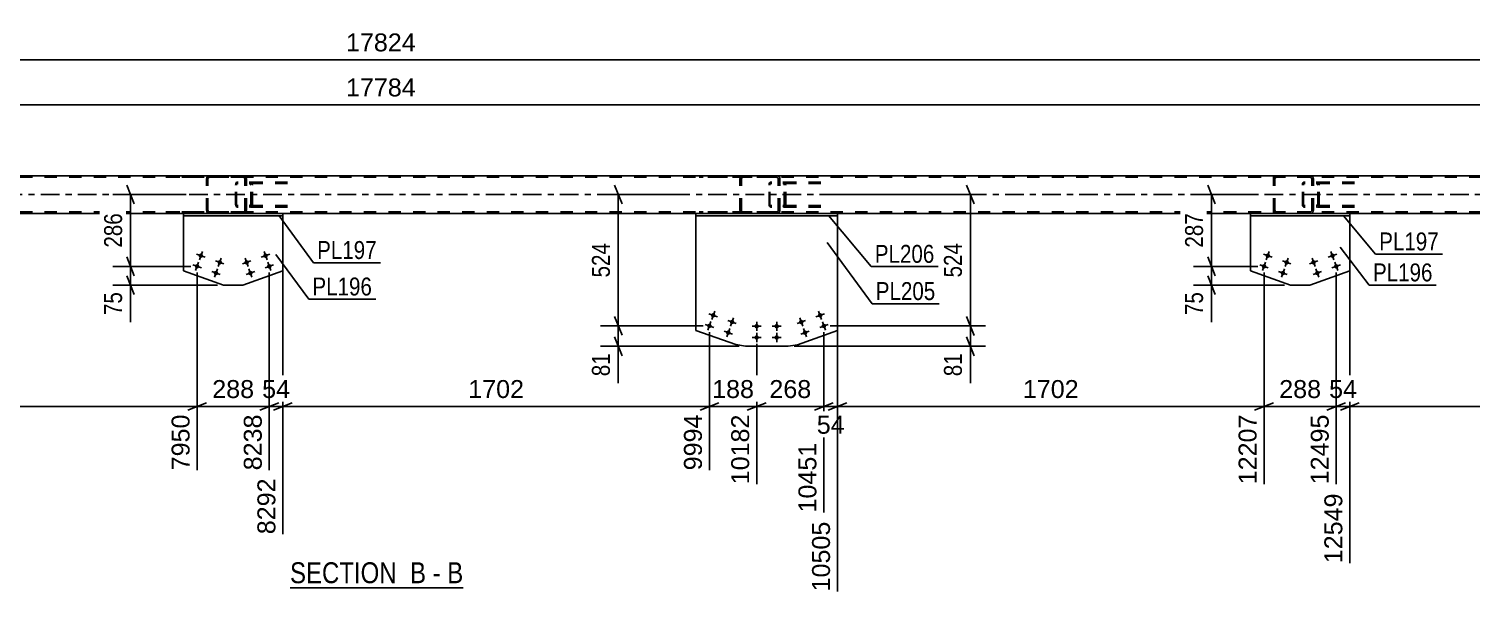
# Model space of a CAD drawing. Header units: millimetres. Extents: x -54 to 787, y -402 to 192.
# Drawn here: x 330.7 to 560.8, y -260.1 to -169.7 of the extents above; entities that cross this region are included whole.
import ezdxf

# ---------------------------------------------------------------- set-up
doc = ezdxf.new("R2010")
doc.units = ezdxf.units.MM
doc.linetypes.add('DXK_LINE_DOT2', pattern=[3.9198, 1.9599, -1.9599])
doc.linetypes.add('DXK_LINE_DOT3', pattern=[5.9187, 2.979, -0.9799, 0.9799, -0.9799])
doc.styles.add('Arial', font='ARIAL.TTF', dxfattribs={"height": 0.2})
doc.styles.add('Arial Narrow', font='ARIALN.TTF', dxfattribs={"height": 0.2})

# ---------------------------------------------------------------- blocks, each defined once
blk = doc.blocks.new('Unknown-122573057-17 - 5004')
at = {"color": 6, "linetype": 'Continuous'}
blk.add_line((372.33, -258.94), (399.97, -258.94), dxfattribs=at)
at = {"color": 0, "linetype": 'Continuous'}
blk.add_wipeout([(390.43, -258.19), (390.43, -254.69), (372.33, -254.69), (372.33, -258.19)], dxfattribs=at)
at = {"color": 7, "linetype": 'Continuous', "style": 'Arial Narrow'}
blk.add_text('SECTION ', height=3.34, dxfattribs=at).set_placement((372.33, -258.19))
at = {"color": 0, "linetype": 'Continuous'}
blk.add_wipeout([(394.04, -258.19), (394.04, -254.69), (391.48, -254.69), (391.48, -258.19)], dxfattribs=at)
at = {"color": 7, "linetype": 'Continuous', "style": 'Arial Narrow'}
blk.add_text('B', height=3.34, dxfattribs=at).set_placement((391.48, -258.19))
at = {"color": 0, "linetype": 'Continuous'}
blk.add_wipeout([(396.37, -258.19), (396.37, -254.69), (395.09, -254.69), (395.09, -258.19)], dxfattribs=at)
at = {"color": 7, "linetype": 'Continuous', "style": 'Arial Narrow'}
blk.add_text('-', height=3.34, dxfattribs=at).set_placement((395.09, -258.19))
at = {"color": 0, "linetype": 'Continuous'}
blk.add_wipeout([(399.97, -258.19), (399.97, -254.69), (397.42, -254.69), (397.42, -258.19)], dxfattribs=at)
at = {"color": 7, "linetype": 'Continuous', "style": 'Arial Narrow'}
blk.add_text('B', height=3.34, dxfattribs=at).set_placement((397.42, -258.19))
blk = doc.blocks.new('Part-122573057-5082 - 5004')
at = {"color": 7, "linetype": 'DXK_LINE_DOT2'}
for p, q in [((364.86, -193.15), (352.5, -193.15)), ((359.5, -193.15), (359.3, -193.18)), ((365.06, -193.18), (364.86, -193.15)), ((364.86, -193.39), (352.5, -193.39)), ((359.03, -193.44), (358.99, -193.63)), ((358.99, -198.67), (358.99, -193.63)), ((359.24, -193.63), (359.26, -193.54)), ((359.24, -198.67), (359.24, -193.63)), ((359.26, -193.54), (359.32, -193.46)), ((359.32, -193.46), (359.4, -193.41)), ((359.4, -193.41), (359.5, -193.39)), ((364.86, -193.39), (364.96, -193.41)), ((364.96, -193.41), (365.04, -193.46)), ((365.04, -193.46), (365.1, -193.54)), ((365.1, -193.54), (365.12, -193.63)), ((365.12, -198.67), (365.12, -193.63)), ((365.37, -193.63), (365.33, -193.44)), ((365.37, -198.67), (365.37, -193.63)), ((364.86, -198.91), (352.5, -198.91)), ((364.86, -199.15), (352.5, -199.15)), ((358.99, -198.67), (359.03, -198.85)), ((359.26, -198.76), (359.24, -198.67)), ((359.32, -198.84), (359.26, -198.76)), ((359.3, -199.11), (359.5, -199.15)), ((359.4, -198.89), (359.32, -198.84)), ((359.5, -198.91), (359.4, -198.89)), ((364.96, -198.89), (364.86, -198.91)), ((364.86, -199.15), (365.06, -199.11)), ((365.04, -198.84), (364.96, -198.89)), ((365.1, -198.76), (365.04, -198.84)), ((365.12, -198.67), (365.1, -198.76)), ((365.33, -198.85), (365.37, -198.67))]:
    blk.add_line(p, q, dxfattribs=at)
for centre, start, end in [((359.48, -193.65), 110.7583, 155.68), ((364.88, -193.65), 24.32, 69.2417), ((359.48, -198.65), 204.32, 249.2417), ((364.88, -198.65), 290.7583, 335.68)]:
    blk.add_arc(centre, 0.496, start, end, dxfattribs=at)
blk = doc.blocks.new('Part-122573057-5042 - 5004')
at = {"color": 2, "linetype": 'Continuous'}
for p, q in [((437.09, -199.15), (437.09, -199.55)), ((437.09, -199.15), (459.7, -199.15)), ((437.09, -199.55), (459.7, -199.55)), ((459.7, -199.15), (459.7, -199.55))]:
    blk.add_line(p, q, dxfattribs=at)
blk = doc.blocks.new('Part-122573057-5050 - 5004')
at = {"color": 7, "linetype": 'DXK_LINE_DOT2'}
for p, q in [((533.93, -194.44), (533.91, -194.63)), ((533.91, -197.67), (533.91, -194.63)), ((533.98, -194.29), (533.93, -194.44)), ((534.07, -194.18), (533.98, -194.29)), ((534.04, -194.63), (534.05, -194.54)), ((534.04, -197.67), (534.04, -194.63)), ((534.05, -194.54), (534.08, -194.46)), ((534.17, -194.15), (534.07, -194.18)), ((534.08, -194.46), (534.12, -194.41)), ((534.12, -194.41), (534.17, -194.39)), ((542.18, -194.15), (534.17, -194.15)), ((542.18, -194.39), (534.17, -194.39)), ((535.64, -194.39), (535.64, -194.15)), ((536.28, -194.18), (536.09, -194.15)), ((536.09, -194.39), (536.18, -194.41)), ((536.18, -194.41), (536.26, -194.46)), ((536.26, -194.46), (536.32, -194.54)), ((536.32, -194.54), (536.34, -194.63)), ((536.34, -197.67), (536.34, -194.63)), ((536.59, -194.63), (536.55, -194.44)), ((536.59, -197.67), (536.59, -194.63)), ((533.91, -197.67), (533.93, -197.85)), ((533.93, -197.85), (533.98, -198.01)), ((534.05, -197.76), (534.04, -197.67)), ((534.08, -197.84), (534.05, -197.76)), ((534.12, -197.89), (534.08, -197.84)), ((534.17, -197.91), (534.12, -197.89)), ((542.18, -197.91), (534.17, -197.91)), ((535.64, -198.15), (535.64, -197.91)), ((536.18, -197.89), (536.09, -197.91)), ((536.26, -197.84), (536.18, -197.89)), ((536.32, -197.76), (536.26, -197.84)), ((536.34, -197.67), (536.32, -197.76)), ((536.55, -197.85), (536.59, -197.67)), ((533.98, -198.01), (534.07, -198.11)), ((534.07, -198.11), (534.17, -198.15)), ((542.18, -198.15), (534.17, -198.15)), ((536.09, -198.15), (536.28, -198.11))]:
    blk.add_line(p, q, dxfattribs=at)
for centre, start, end in [((536.1, -194.64), 23.8951, 68.8487), ((536.1, -197.65), 291.1513, 336.1049)]:
    blk.add_arc(centre, 0.492, start, end, dxfattribs=at)
blk = doc.blocks.new('Part-122573057-5051 - 5004')
at = {"color": 7, "linetype": 'DXK_LINE_DOT2'}
for p, q in [((448.79, -194.44), (448.77, -194.63)), ((448.77, -197.67), (448.77, -194.63)), ((448.85, -194.29), (448.79, -194.44)), ((448.94, -194.18), (448.85, -194.29)), ((448.91, -194.63), (448.92, -194.54)), ((448.91, -197.67), (448.91, -194.63)), ((448.92, -194.54), (448.95, -194.46)), ((449.04, -194.15), (448.94, -194.18)), ((448.95, -194.46), (448.99, -194.41)), ((448.99, -194.41), (449.04, -194.39)), ((457.05, -194.15), (449.04, -194.15)), ((457.05, -194.39), (449.04, -194.39)), ((450.51, -194.39), (450.51, -194.15)), ((451.15, -194.18), (450.95, -194.15)), ((450.95, -194.39), (451.05, -194.41)), ((451.05, -194.41), (451.13, -194.46)), ((451.13, -194.46), (451.19, -194.54)), ((451.19, -194.54), (451.2, -194.63)), ((451.2, -197.67), (451.2, -194.63)), ((451.46, -194.63), (451.42, -194.44)), ((451.46, -197.67), (451.46, -194.63)), ((448.77, -197.67), (448.79, -197.85)), ((448.79, -197.85), (448.85, -198.01)), ((448.92, -197.76), (448.91, -197.67)), ((448.95, -197.84), (448.92, -197.76)), ((448.99, -197.89), (448.95, -197.84)), ((449.04, -197.91), (448.99, -197.89)), ((457.05, -197.91), (449.04, -197.91)), ((450.51, -198.15), (450.51, -197.91)), ((451.05, -197.89), (450.95, -197.91)), ((451.13, -197.84), (451.05, -197.89)), ((451.19, -197.76), (451.13, -197.84)), ((451.2, -197.67), (451.19, -197.76)), ((451.42, -197.85), (451.46, -197.67)), ((448.85, -198.01), (448.94, -198.11)), ((448.94, -198.11), (449.04, -198.15)), ((457.05, -198.15), (449.04, -198.15)), ((450.95, -198.15), (451.15, -198.11))]:
    blk.add_line(p, q, dxfattribs=at)
for centre, start, end in [((450.97, -194.64), 23.8951, 68.8487), ((450.97, -197.65), 291.1513, 336.1049)]:
    blk.add_arc(centre, 0.492, start, end, dxfattribs=at)
blk = doc.blocks.new('Part-122573057-5052 - 5004')
at = {"color": 7, "linetype": 'DXK_LINE_DOT2'}
for p, q in [((363.66, -194.44), (363.64, -194.63)), ((363.64, -197.67), (363.64, -194.63)), ((363.72, -194.29), (363.66, -194.44)), ((363.8, -194.18), (363.72, -194.29)), ((363.77, -194.63), (363.78, -194.54)), ((363.77, -197.67), (363.77, -194.63)), ((363.78, -194.54), (363.81, -194.46)), ((363.91, -194.15), (363.8, -194.18)), ((363.81, -194.46), (363.86, -194.41)), ((363.86, -194.41), (363.91, -194.39)), ((371.91, -194.15), (363.91, -194.15)), ((371.91, -194.39), (363.91, -194.39)), ((365.37, -194.39), (365.37, -194.15)), ((366.01, -194.18), (365.82, -194.15)), ((365.82, -194.39), (365.91, -194.41)), ((365.91, -194.41), (366, -194.46)), ((366, -194.46), (366.05, -194.54)), ((366.05, -194.54), (366.07, -194.63)), ((366.07, -197.67), (366.07, -194.63)), ((366.32, -194.63), (366.28, -194.44)), ((366.32, -197.67), (366.32, -194.63)), ((363.64, -197.67), (363.66, -197.85)), ((363.66, -197.85), (363.72, -198.01)), ((363.78, -197.76), (363.77, -197.67)), ((363.81, -197.84), (363.78, -197.76)), ((363.86, -197.89), (363.81, -197.84)), ((363.91, -197.91), (363.86, -197.89)), ((371.91, -197.91), (363.91, -197.91)), ((365.37, -198.15), (365.37, -197.91)), ((365.91, -197.89), (365.82, -197.91)), ((366, -197.84), (365.91, -197.89)), ((366.05, -197.76), (366, -197.84)), ((366.07, -197.67), (366.05, -197.76)), ((366.28, -197.85), (366.32, -197.67)), ((363.72, -198.01), (363.8, -198.11)), ((363.8, -198.11), (363.91, -198.15)), ((371.91, -198.15), (363.91, -198.15)), ((365.82, -198.15), (366.01, -198.11))]:
    blk.add_line(p, q, dxfattribs=at)
for centre, start, end in [((365.83, -194.64), 23.8951, 68.8487), ((365.83, -197.65), 291.1513, 336.1049)]:
    blk.add_arc(centre, 0.492, start, end, dxfattribs=at)
blk = doc.blocks.new('Bolt-122573057-5085 - 5004')
at = {"linetype": 'Continuous'}
for points in [[(365.07, -207.1, -1), (365.74, -206.86, -1)], [(368.08, -206.03, -1), (368.76, -205.79, -1)], [(365.67, -208.8, -1), (366.35, -208.56, -1)], [(368.68, -207.73, -1), (369.36, -207.49, -1)]]:
    blk.add_hatch(color=1, dxfattribs=at).paths.add_polyline_path(points)
at = {"color": 1, "linetype": 'Continuous'}
for p, q in [((364.73, -207.22), (366.08, -206.74)), ((365.65, -207.66), (365.16, -206.3)), ((367.74, -206.15), (369.1, -205.67)), ((368.66, -206.59), (368.18, -205.23)), ((369.26, -208.29), (368.78, -206.93)), ((365.33, -208.92), (366.69, -208.44)), ((366.25, -209.36), (365.77, -208)), ((368.34, -207.85), (369.7, -207.37))]:
    blk.add_line(p, q, dxfattribs=at)
blk = doc.blocks.new('Bolt-122573057-5086 - 5004')
at = {"linetype": 'Continuous'}
for points in [[(357.76, -205.79, -1), (358.44, -206.03, -1)], [(360.78, -206.86, -1), (361.45, -207.1, -1)], [(357.16, -207.49, -1), (357.84, -207.73, -1)], [(360.17, -208.56, -1), (360.85, -208.8, -1)]]:
    blk.add_hatch(color=1, dxfattribs=at).paths.add_polyline_path(points)
at = {"color": 1, "linetype": 'Continuous'}
for p, q in [((357.26, -208.29), (357.74, -206.93)), ((357.42, -205.67), (358.78, -206.15)), ((357.86, -206.59), (358.34, -205.23)), ((360.44, -206.74), (361.79, -207.22)), ((360.87, -207.66), (361.36, -206.3)), ((356.82, -207.37), (358.18, -207.85)), ((359.83, -208.44), (361.19, -208.92)), ((360.27, -209.36), (360.75, -208))]:
    blk.add_line(p, q, dxfattribs=at)
blk = doc.blocks.new('Part-122573057-5197 - 5004')
at = {"color": 7, "linetype": 'DXK_LINE_DOT2'}
for p, q in [((450, -193.15), (437.63, -193.15)), ((444.63, -193.15), (444.44, -193.18)), ((450.19, -193.18), (450, -193.15)), ((450, -193.39), (437.63, -193.39)), ((444.16, -193.44), (444.12, -193.63)), ((444.12, -198.67), (444.12, -193.63)), ((444.38, -193.63), (444.4, -193.54)), ((444.38, -198.67), (444.38, -193.63)), ((444.4, -193.54), (444.45, -193.46)), ((444.45, -193.46), (444.53, -193.41)), ((444.53, -193.41), (444.63, -193.39)), ((450, -193.39), (450.09, -193.41)), ((450.09, -193.41), (450.18, -193.46)), ((450.18, -193.46), (450.23, -193.54)), ((450.23, -193.54), (450.25, -193.63)), ((450.25, -198.67), (450.25, -193.63)), ((450.51, -193.63), (450.47, -193.44)), ((450.51, -198.67), (450.51, -193.63)), ((450, -198.91), (437.63, -198.91)), ((450, -199.15), (437.63, -199.15)), ((444.12, -198.67), (444.16, -198.85)), ((444.4, -198.76), (444.38, -198.67)), ((444.45, -198.84), (444.4, -198.76)), ((444.44, -199.11), (444.63, -199.15)), ((444.53, -198.89), (444.45, -198.84)), ((444.63, -198.91), (444.53, -198.89)), ((450.09, -198.89), (450, -198.91)), ((450, -199.15), (450.19, -199.11)), ((450.18, -198.84), (450.09, -198.89)), ((450.23, -198.76), (450.18, -198.84)), ((450.25, -198.67), (450.23, -198.76)), ((450.47, -198.85), (450.51, -198.67))]:
    blk.add_line(p, q, dxfattribs=at)
for centre, start, end in [((444.61, -193.65), 110.7564, 155.678), ((450.02, -193.65), 24.322, 69.2436), ((444.61, -198.65), 204.322, 249.2436), ((450.02, -198.65), 290.7564, 335.678)]:
    blk.add_arc(centre, 0.496, start, end, dxfattribs=at)
blk = doc.blocks.new('Part-122573057-5243 - 5004')
at = {"color": 2, "linetype": 'Continuous'}
for p, q in [((525.6, -208.33), (525.6, -199.55)), ((541.46, -199.55), (541.46, -208.33)), ((532.01, -210.6), (525.6, -208.33)), ((541.46, -208.33), (535.05, -210.6)), ((535.05, -210.6), (532.01, -210.6))]:
    blk.add_line(p, q, dxfattribs=at)
at = {"color": 7, "linetype": 'DXK_LINE_DOT2'}
blk.add_line((525.6, -199.55), (541.46, -199.55), dxfattribs=at)
blk = doc.blocks.new('Part-122573057-5098 - 5004')
at = {"color": 2, "linetype": 'Continuous'}
for p, q in [((525.6, -199.15), (525.6, -199.55)), ((525.6, -199.15), (541.46, -199.15)), ((525.6, -199.55), (541.46, -199.55)), ((541.46, -199.15), (541.46, -199.55))]:
    blk.add_line(p, q, dxfattribs=at)
blk = doc.blocks.new('Part-122573057-5103 - 5004')
at = {"color": 2, "linetype": 'Continuous'}
for p, q in [((355.33, -199.15), (355.33, -199.55)), ((355.33, -199.15), (371.19, -199.15)), ((355.33, -199.55), (371.19, -199.55)), ((371.19, -199.15), (371.19, -199.55))]:
    blk.add_line(p, q, dxfattribs=at)
blk = doc.blocks.new('Part-122573057-5198 - 5004')
at = {"color": 7, "linetype": 'DXK_LINE_DOT2'}
for p, q in [((535.13, -193.15), (522.77, -193.15)), ((529.77, -193.15), (529.57, -193.18)), ((535.33, -193.18), (535.13, -193.15)), ((535.13, -193.39), (522.77, -193.39)), ((529.3, -193.44), (529.26, -193.63)), ((529.26, -198.67), (529.26, -193.63)), ((529.51, -193.63), (529.53, -193.54)), ((529.51, -198.67), (529.51, -193.63)), ((529.53, -193.54), (529.59, -193.46)), ((529.59, -193.46), (529.67, -193.41)), ((529.67, -193.41), (529.77, -193.39)), ((535.13, -193.39), (535.23, -193.41)), ((535.23, -193.41), (535.31, -193.46)), ((535.31, -193.46), (535.37, -193.54)), ((535.37, -193.54), (535.39, -193.63)), ((535.39, -198.67), (535.39, -193.63)), ((535.64, -193.63), (535.6, -193.44)), ((535.64, -198.67), (535.64, -193.63)), ((535.13, -198.91), (522.77, -198.91)), ((535.13, -199.15), (522.77, -199.15)), ((529.26, -198.67), (529.3, -198.85)), ((529.53, -198.76), (529.51, -198.67)), ((529.59, -198.84), (529.53, -198.76)), ((529.57, -199.11), (529.77, -199.15)), ((529.67, -198.89), (529.59, -198.84)), ((529.77, -198.91), (529.67, -198.89)), ((535.23, -198.89), (535.13, -198.91)), ((535.13, -199.15), (535.33, -199.11)), ((535.31, -198.84), (535.23, -198.89)), ((535.37, -198.76), (535.31, -198.84)), ((535.39, -198.67), (535.37, -198.76)), ((535.6, -198.85), (535.64, -198.67))]:
    blk.add_line(p, q, dxfattribs=at)
for centre, start, end in [((529.75, -193.65), 110.7583, 155.68), ((535.15, -193.65), 24.32, 69.2417), ((529.75, -198.65), 204.32, 249.2417), ((535.15, -198.65), 290.7583, 335.68)]:
    blk.add_arc(centre, 0.496, start, end, dxfattribs=at)
blk = doc.blocks.new('Part-122573057-5193 - 5004')
at = {"color": 2, "linetype": 'Continuous'}
for p, q in [((719.27, -193.15), (54.37, -193.15)), ((355.33, -199.15), (286.05, -199.15)), ((437.09, -199.15), (371.19, -199.15)), ((525.6, -199.15), (459.7, -199.15)), ((607.36, -199.15), (541.46, -199.15))]:
    blk.add_line(p, q, dxfattribs=at)
at = {"color": 7, "linetype": 'DXK_LINE_DOT2'}
for p, q in [((719.27, -193.39), (54.37, -193.39)), ((719.27, -198.91), (54.37, -198.91)), ((371.19, -199.15), (355.33, -199.15)), ((459.7, -199.15), (437.09, -199.15)), ((541.46, -199.15), (525.6, -199.15))]:
    blk.add_line(p, q, dxfattribs=at)
at = {"color": 7, "linetype": 'DXK_LINE_DOT3'}
blk.add_line((54.37, -196.15), (719.27, -196.15), dxfattribs=at)
blk = doc.blocks.new('Bolt-122573057-5237 - 5004')
at = {"linetype": 'Continuous'}
for points in [[(528.03, -205.79, -1), (528.71, -206.03, -1)], [(531.04, -206.86, -1), (531.72, -207.1, -1)], [(527.43, -207.49, -1), (528.11, -207.73, -1)], [(530.44, -208.56, -1), (531.12, -208.8, -1)]]:
    blk.add_hatch(color=1, dxfattribs=at).paths.add_polyline_path(points)
at = {"color": 1, "linetype": 'Continuous'}
for p, q in [((527.53, -208.29), (528.01, -206.93)), ((527.69, -205.67), (529.05, -206.15)), ((528.13, -206.59), (528.61, -205.23)), ((530.71, -206.74), (532.06, -207.22)), ((531.14, -207.66), (531.62, -206.3)), ((527.09, -207.37), (528.44, -207.85)), ((530.1, -208.44), (531.46, -208.92)), ((530.54, -209.36), (531.02, -208))]:
    blk.add_line(p, q, dxfattribs=at)
blk = doc.blocks.new('Bolt-122573057-5238 - 5004')
at = {"linetype": 'Continuous'}
for points in [[(535.33, -207.1, -1), (536.01, -206.86, -1)], [(538.35, -206.03, -1), (539.03, -205.79, -1)], [(535.94, -208.8, -1), (536.61, -208.56, -1)], [(538.95, -207.73, -1), (539.63, -207.49, -1)]]:
    blk.add_hatch(color=1, dxfattribs=at).paths.add_polyline_path(points)
at = {"color": 1, "linetype": 'Continuous'}
for p, q in [((535, -207.22), (536.35, -206.74)), ((535.91, -207.66), (535.43, -206.3)), ((538.01, -206.15), (539.37, -205.67)), ((538.93, -206.59), (538.45, -205.23)), ((539.53, -208.29), (539.05, -206.93)), ((535.6, -208.92), (536.95, -208.44)), ((536.52, -209.36), (536.03, -208)), ((538.61, -207.85), (539.97, -207.37))]:
    blk.add_line(p, q, dxfattribs=at)
blk = doc.blocks.new('Bolt-122573057-5244 - 5004')
at = {"linetype": 'Continuous'}
for points in [[(439.52, -215.31, -1), (440.2, -215.55, -1)], [(442.54, -216.37, -1), (443.21, -216.62, -1)], [(438.92, -217, -1), (439.6, -217.24, -1)], [(441.93, -218.07, -1), (442.61, -218.31, -1)]]:
    blk.add_hatch(color=1, dxfattribs=at).paths.add_polyline_path(points)
at = {"color": 1, "linetype": 'Continuous'}
for p, q in [((439.18, -215.18), (440.54, -215.67)), ((439.62, -216.1), (440.1, -214.75)), ((442.2, -216.25), (443.55, -216.74)), ((442.63, -217.17), (443.12, -215.82)), ((438.58, -216.88), (439.94, -217.36)), ((439.02, -217.8), (439.5, -216.44)), ((441.59, -217.95), (442.95, -218.43)), ((442.03, -218.87), (442.51, -217.51))]:
    blk.add_line(p, q, dxfattribs=at)
blk = doc.blocks.new('Bolt-122573057-5245 - 5004')
at = {"linetype": 'Continuous'}
for points in [[(446.44, -217.17, -1), (447.16, -217.17, -1)], [(446.44, -218.97, -1), (447.16, -218.97, -1)], [(449.64, -217.17, -1), (450.36, -217.17, -1)], [(449.64, -218.97, -1), (450.36, -218.97, -1)]]:
    blk.add_hatch(color=1, dxfattribs=at).paths.add_polyline_path(points)
at = {"color": 1, "linetype": 'Continuous'}
for p, q in [((446.08, -217.17), (447.52, -217.17)), ((446.8, -217.89), (446.8, -216.45)), ((446.8, -219.69), (446.8, -218.25)), ((449.28, -217.17), (450.72, -217.17)), ((450, -217.89), (450, -216.45)), ((450, -219.69), (450, -218.25)), ((446.08, -218.97), (447.52, -218.97)), ((449.28, -218.97), (450.72, -218.97))]:
    blk.add_line(p, q, dxfattribs=at)
blk = doc.blocks.new('Part-122573057-5256 - 5004')
at = {"color": 2, "linetype": 'Continuous'}
for p, q in [((355.33, -208.32), (355.33, -199.55)), ((371.19, -199.55), (371.19, -208.32)), ((361.74, -210.6), (355.33, -208.32)), ((371.19, -208.32), (364.78, -210.6)), ((364.78, -210.6), (361.74, -210.6))]:
    blk.add_line(p, q, dxfattribs=at)
at = {"color": 7, "linetype": 'DXK_LINE_DOT2'}
blk.add_line((355.33, -199.55), (371.19, -199.55), dxfattribs=at)
blk = doc.blocks.new('Bolt-122573057-5257 - 5004')
at = {"linetype": 'Continuous'}
for points in [[(453.58, -216.62, -1), (454.26, -216.38, -1)], [(456.59, -215.55, -1), (457.27, -215.31, -1)], [(454.18, -218.32, -1), (454.86, -218.07, -1)], [(457.19, -217.25, -1), (457.87, -217.01, -1)]]:
    blk.add_hatch(color=1, dxfattribs=at).paths.add_polyline_path(points)
at = {"color": 1, "linetype": 'Continuous'}
for p, q in [((453.24, -216.74), (454.59, -216.26)), ((454.16, -217.18), (453.68, -215.82)), ((456.25, -215.67), (457.61, -215.19)), ((457.17, -216.11), (456.69, -214.75)), ((453.84, -218.44), (455.2, -217.95)), ((454.76, -218.87), (454.28, -217.52)), ((456.86, -217.37), (458.21, -216.88)), ((457.77, -217.8), (457.29, -216.45))]:
    blk.add_line(p, q, dxfattribs=at)
blk = doc.blocks.new('Part-122573057-5262 - 5004')
at = {"color": 2, "linetype": 'Continuous'}
for p, q in [((437.09, -217.84), (437.09, -199.55)), ((459.7, -199.55), (459.7, -217.84)), ((443.5, -220.11), (437.09, -217.84)), ((459.7, -217.84), (453.29, -220.12)), ((445, -220.37), (443.5, -220.11)), ((451.8, -220.37), (445, -220.37)), ((453.29, -220.12), (451.8, -220.37))]:
    blk.add_line(p, q, dxfattribs=at)
at = {"color": 7, "linetype": 'DXK_LINE_DOT2'}
blk.add_line((437.09, -199.55), (459.7, -199.55), dxfattribs=at)
blk = doc.blocks.new('StraightDimension-122573057-5632 - 5004')
at = {"color": 7, "linetype": 'Continuous'}
for p, q in [((457.53, -218.13), (457.53, -246.9)), ((446.8, -219.97), (446.8, -242.4)), ((445.3, -230.58), (448.3, -229.38)), ((446.8, -229.98), (457.53, -229.98)), ((459.03, -229.38), (456.03, -230.58))]:
    blk.add_line(p, q, dxfattribs=at)
at = {"color": 0}
blk.add_wipeout([(456.1, -229.23), (456.1, -225.03), (448.23, -225.03), (448.23, -229.23)], dxfattribs=at)
at = {"color": 0, "linetype": 'Continuous'}
blk.add_wipeout([(456.93, -235.18), (452.73, -235.18), (452.73, -247.5), (456.93, -247.5)], dxfattribs=at)
at = {"color": 3, "style": 'Arial'}
blk.add_text('268', height=2.865, dxfattribs=at).set_placement((448.83, -228.63))
at = {"color": 3, "linetype": 'Continuous', "style": 'Arial'}
blk.add_text('10451', height=2.865, rotation=90.0002, dxfattribs=at).set_placement((456.33, -246.9))
blk = doc.blocks.new('StraightDimension-122573057-5738 - 5004')
at = {"color": 7, "linetype": 'Continuous'}
for p, q in [((480.3, -215.63), (481.5, -218.63)), ((458.53, -217.13), (483.3, -217.13)), ((480.9, -220.37), (480.9, -217.13)), ((452.8, -220.37), (483.3, -220.37)), ((481.5, -221.87), (480.3, -218.87))]:
    blk.add_line(p, q, dxfattribs=at)
at = {"color": 0}
blk.add_wipeout([(480.15, -220.9), (475.95, -220.9), (475.95, -225.75), (480.15, -225.75)], dxfattribs=at)
at = {"color": 7, "linetype": 'Continuous'}
blk.add_line((480.9, -220.37), (480.9, -226.28), dxfattribs=at)
blk.add_line((480.9, -220.37), (480.9, -226.28), dxfattribs=at)
at = {"color": 3, "style": 'Arial Narrow'}
blk.add_text('81', height=2.863, rotation=90.0002, dxfattribs=at).set_placement((479.55, -225.15))
blk = doc.blocks.new('StraightDimension-122573057-5595 - 5004')
at = {"color": 7, "linetype": 'Continuous'}
for p, q in [((541.46, -200.55), (541.46, -255)), ((609.53, -218.12), (609.53, -242.4)), ((542.96, -229.38), (539.96, -230.58)), ((541.46, -229.98), (609.53, -229.98)), ((608.03, -230.58), (611.03, -229.38))]:
    blk.add_line(p, q, dxfattribs=at)
at = {"color": 0}
blk.add_wipeout([(580.54, -229.23), (580.54, -225.03), (570.44, -225.03), (570.44, -229.23)], dxfattribs=at)
at = {"color": 0, "linetype": 'Continuous'}
blk.add_wipeout([(608.93, -230.68), (604.73, -230.68), (604.73, -243), (608.93, -243)], dxfattribs=at)
at = {"color": 3, "style": 'Arial'}
blk.add_text('1702', height=2.865, dxfattribs=at).set_placement((571.04, -228.63))
at = {"color": 3, "linetype": 'Continuous', "style": 'Arial'}
blk.add_text('14251', height=2.865, rotation=90.0002, dxfattribs=at).set_placement((608.33, -242.4))
blk = doc.blocks.new('StraightDimension-122573057-5625 - 5004')
at = {"color": 7, "linetype": 'Continuous'}
for p, q in [((459.7, -200.35), (459.7, -259.5)), ((457.53, -218.13), (457.53, -246.9)), ((456.03, -230.58), (459.03, -229.38)), ((457.53, -229.98), (459.7, -229.98)), ((461.2, -229.38), (458.2, -230.58))]:
    blk.add_line(p, q, dxfattribs=at)
at = {"color": 0}
blk.add_wipeout([(461.44, -234.93), (461.44, -230.73), (455.79, -230.73), (455.79, -234.93)], dxfattribs=at)
at = {"color": 0, "linetype": 'Continuous'}
blk.add_wipeout([(459.1, -247.78), (454.9, -247.78), (454.9, -260.1), (459.1, -260.1)], dxfattribs=at)
at = {"color": 3, "style": 'Arial'}
blk.add_text('54', height=2.865, dxfattribs=at).set_placement((456.39, -234.33))
at = {"color": 3, "linetype": 'Continuous', "style": 'Arial'}
blk.add_text('10505', height=2.865, rotation=90.0002, dxfattribs=at).set_placement((458.5, -259.5))
blk = doc.blocks.new('StraightDimension-122573057-5602 - 5004')
at = {"color": 7, "linetype": 'Continuous'}
for p, q in [((541.46, -200.55), (541.46, -255)), ((539.29, -208.61), (539.29, -242.4)), ((537.79, -230.58), (540.79, -229.38)), ((539.29, -229.98), (541.46, -229.98)), ((542.96, -229.38), (539.96, -230.58))]:
    blk.add_line(p, q, dxfattribs=at)
at = {"color": 0}
blk.add_wipeout([(543.2, -229.23), (543.2, -225.03), (537.55, -225.03), (537.55, -229.23)], dxfattribs=at)
at = {"color": 0, "linetype": 'Continuous'}
blk.add_wipeout([(540.86, -243.28), (536.66, -243.28), (536.66, -255.6), (540.86, -255.6)], dxfattribs=at)
at = {"color": 3, "style": 'Arial'}
blk.add_text('54', height=2.865, dxfattribs=at).set_placement((538.15, -228.63))
at = {"color": 3, "linetype": 'Continuous', "style": 'Arial'}
blk.add_text('12549', height=2.865, rotation=90.0002, dxfattribs=at).set_placement((540.26, -255))
blk = doc.blocks.new('StraightDimension-122573057-5609 - 5004')
at = {"color": 7, "linetype": 'Continuous'}
for p, q in [((527.77, -208.61), (527.77, -242.4)), ((539.29, -208.61), (539.29, -242.4)), ((526.27, -230.58), (529.27, -229.38)), ((527.77, -229.98), (539.29, -229.98)), ((540.79, -229.38), (537.79, -230.58))]:
    blk.add_line(p, q, dxfattribs=at)
at = {"color": 0}
blk.add_wipeout([(537.46, -229.23), (537.46, -225.03), (529.59, -225.03), (529.59, -229.23)], dxfattribs=at)
at = {"color": 0, "linetype": 'Continuous'}
blk.add_wipeout([(538.69, -230.68), (534.49, -230.68), (534.49, -243), (538.69, -243)], dxfattribs=at)
at = {"color": 3, "style": 'Arial'}
blk.add_text('288', height=2.865, dxfattribs=at).set_placement((530.19, -228.63))
at = {"color": 3, "linetype": 'Continuous', "style": 'Arial'}
blk.add_text('12495', height=2.865, rotation=90.0002, dxfattribs=at).set_placement((538.09, -242.4))
blk = doc.blocks.new('StraightDimension-122573057-5618 - 5004')
at = {"color": 7, "linetype": 'Continuous'}
for p, q in [((459.7, -200.35), (459.7, -259.5)), ((527.77, -208.61), (527.77, -242.4)), ((461.2, -229.38), (458.2, -230.58)), ((459.7, -229.98), (527.77, -229.98)), ((526.27, -230.58), (529.27, -229.38))]:
    blk.add_line(p, q, dxfattribs=at)
at = {"color": 0}
blk.add_wipeout([(498.78, -229.23), (498.78, -225.03), (488.68, -225.03), (488.68, -229.23)], dxfattribs=at)
at = {"color": 0, "linetype": 'Continuous'}
blk.add_wipeout([(527.17, -230.68), (522.97, -230.68), (522.97, -243), (527.17, -243)], dxfattribs=at)
at = {"color": 3, "style": 'Arial'}
blk.add_text('1702', height=2.865, dxfattribs=at).set_placement((489.28, -228.63))
at = {"color": 3, "linetype": 'Continuous', "style": 'Arial'}
blk.add_text('12207', height=2.865, rotation=90.0002, dxfattribs=at).set_placement((526.57, -242.4))
blk = doc.blocks.new('StraightDimension-122573057-5641 - 5004')
at = {"color": 7, "linetype": 'Continuous'}
for p, q in [((439.26, -218.12), (439.26, -240.17)), ((446.8, -219.97), (446.8, -242.4)), ((437.76, -230.58), (440.76, -229.38)), ((439.26, -229.98), (446.8, -229.98)), ((448.3, -229.38), (445.3, -230.58))]:
    blk.add_line(p, q, dxfattribs=at)
at = {"color": 0}
blk.add_wipeout([(446.96, -229.23), (446.96, -225.03), (439.09, -225.03), (439.09, -229.23)], dxfattribs=at)
at = {"color": 0, "linetype": 'Continuous'}
blk.add_wipeout([(446.2, -230.68), (442, -230.68), (442, -243), (446.2, -243)], dxfattribs=at)
at = {"color": 3, "style": 'Arial'}
blk.add_text('188', height=2.865, dxfattribs=at).set_placement((439.69, -228.63))
at = {"color": 3, "linetype": 'Continuous', "style": 'Arial'}
blk.add_text('10182', height=2.865, rotation=90.0002, dxfattribs=at).set_placement((445.6, -242.4))
blk = doc.blocks.new('StraightDimension-122573057-5650 - 5004')
at = {"color": 7, "linetype": 'Continuous'}
for p, q in [((371.19, -200.55), (371.19, -250.37)), ((439.26, -218.12), (439.26, -240.17)), ((372.69, -229.38), (369.69, -230.58)), ((371.19, -229.98), (439.26, -229.98)), ((437.76, -230.58), (440.76, -229.38))]:
    blk.add_line(p, q, dxfattribs=at)
at = {"color": 0}
blk.add_wipeout([(410.27, -229.23), (410.27, -225.03), (400.17, -225.03), (400.17, -229.23)], dxfattribs=at)
at = {"color": 0, "linetype": 'Continuous'}
blk.add_wipeout([(438.66, -230.68), (434.46, -230.68), (434.46, -240.77), (438.66, -240.77)], dxfattribs=at)
at = {"color": 3, "style": 'Arial'}
blk.add_text('1702', height=2.865, dxfattribs=at).set_placement((400.77, -228.63))
at = {"color": 3, "linetype": 'Continuous', "style": 'Arial'}
blk.add_text('9994', height=2.865, rotation=90.0002, dxfattribs=at).set_placement((438.06, -240.17))
blk = doc.blocks.new('StraightDimension-122573057-5657 - 5004')
at = {"color": 7, "linetype": 'Continuous'}
for p, q in [((371.19, -200.55), (371.19, -250.37)), ((369.02, -208.61), (369.02, -240.17)), ((367.52, -230.58), (370.52, -229.38)), ((369.02, -229.98), (371.19, -229.98)), ((372.69, -229.38), (369.69, -230.58))]:
    blk.add_line(p, q, dxfattribs=at)
at = {"color": 0}
blk.add_wipeout([(372.93, -229.23), (372.93, -225.03), (367.28, -225.03), (367.28, -229.23)], dxfattribs=at)
at = {"color": 0, "linetype": 'Continuous'}
blk.add_wipeout([(370.59, -240.88), (366.39, -240.88), (366.39, -250.97), (370.59, -250.97)], dxfattribs=at)
at = {"color": 3, "style": 'Arial'}
blk.add_text('54', height=2.865, dxfattribs=at).set_placement((367.88, -228.63))
at = {"color": 3, "linetype": 'Continuous', "style": 'Arial'}
blk.add_text('8292', height=2.865, rotation=90.0002, dxfattribs=at).set_placement((369.99, -250.37))
blk = doc.blocks.new('StraightDimension-122573057-5663 - 5004')
at = {"color": 7, "linetype": 'Continuous'}
for p, q in [((357.5, -208.61), (357.5, -240.17)), ((369.02, -208.61), (369.02, -240.17)), ((356, -230.58), (359, -229.38)), ((357.5, -229.98), (369.02, -229.98)), ((370.52, -229.38), (367.52, -230.58))]:
    blk.add_line(p, q, dxfattribs=at)
at = {"color": 0}
blk.add_wipeout([(367.19, -229.23), (367.19, -225.03), (359.32, -225.03), (359.32, -229.23)], dxfattribs=at)
at = {"color": 0, "linetype": 'Continuous'}
blk.add_wipeout([(368.42, -230.68), (364.22, -230.68), (364.22, -240.77), (368.42, -240.77)], dxfattribs=at)
at = {"color": 3, "style": 'Arial'}
blk.add_text('288', height=2.865, dxfattribs=at).set_placement((359.92, -228.63))
at = {"color": 3, "linetype": 'Continuous', "style": 'Arial'}
blk.add_text('8238', height=2.865, rotation=90.0002, dxfattribs=at).set_placement((367.82, -240.17))
blk = doc.blocks.new('StraightDimension-122573057-5671 - 5004')
at = {"color": 7, "linetype": 'Continuous'}
for p, q in [((286.05, -200.55), (286.05, -250.37)), ((357.5, -208.61), (357.5, -240.17)), ((287.55, -229.38), (284.55, -230.58)), ((286.05, -229.98), (357.5, -229.98)), ((356, -230.58), (359, -229.38))]:
    blk.add_line(p, q, dxfattribs=at)
at = {"color": 0}
blk.add_wipeout([(326.82, -229.23), (326.82, -225.03), (316.73, -225.03), (316.73, -229.23)], dxfattribs=at)
at = {"color": 0, "linetype": 'Continuous'}
blk.add_wipeout([(356.9, -230.68), (352.7, -230.68), (352.7, -240.77), (356.9, -240.77)], dxfattribs=at)
at = {"color": 3, "style": 'Arial'}
blk.add_text('1786', height=2.865, dxfattribs=at).set_placement((317.33, -228.63))
at = {"color": 3, "linetype": 'Continuous', "style": 'Arial'}
blk.add_text('7950', height=2.865, rotation=90.0002, dxfattribs=at).set_placement((356.3, -240.17))
blk = doc.blocks.new('StraightDimension-122573057-5695 - 5004')
at = {"color": 7, "linetype": 'Continuous'}
for p, q in [((518.78, -206.11), (519.98, -209.11)), ((526.77, -207.61), (516.53, -207.61)), ((519.98, -212.1), (518.78, -209.1)), ((519.38, -210.6), (519.38, -207.61)), ((531.01, -210.6), (516.53, -210.6))]:
    blk.add_line(p, q, dxfattribs=at)
at = {"color": 0}
blk.add_wipeout([(518.63, -211.12), (514.43, -211.12), (514.43, -215.98), (518.63, -215.98)], dxfattribs=at)
at = {"color": 7, "linetype": 'Continuous'}
blk.add_line((519.38, -210.6), (519.38, -216.51), dxfattribs=at)
blk.add_line((519.38, -210.6), (519.38, -216.51), dxfattribs=at)
at = {"color": 3, "style": 'Arial Narrow'}
blk.add_text('75', height=2.863, rotation=90.0002, dxfattribs=at).set_placement((518.03, -215.38))
blk = doc.blocks.new('StraightDimension-122573057-5705 - 5004')
at = {"color": 7, "linetype": 'Continuous'}
for p, q in [((518.78, -194.65), (519.98, -197.65)), ((526.75, -196.15), (516.53, -196.15)), ((519.38, -207.61), (519.38, -196.15)), ((519.98, -209.11), (518.78, -206.11)), ((526.77, -207.61), (516.53, -207.61))]:
    blk.add_line(p, q, dxfattribs=at)
at = {"color": 0}
blk.add_wipeout([(518.63, -198.54), (514.43, -198.54), (514.43, -205.22), (518.63, -205.22)], dxfattribs=at)
at = {"color": 3, "style": 'Arial Narrow'}
blk.add_text('287', height=2.863, rotation=90.0002, dxfattribs=at).set_placement((518.03, -204.62))
blk = doc.blocks.new('StraightDimension-122573057-5722 - 5004')
at = {"color": 7, "linetype": 'Continuous'}
for p, q in [((481.5, -197.65), (480.3, -194.65)), ((458.52, -196.15), (483.3, -196.15)), ((480.9, -217.13), (480.9, -196.15)), ((480.3, -215.63), (481.5, -218.63)), ((458.53, -217.13), (483.3, -217.13))]:
    blk.add_line(p, q, dxfattribs=at)
at = {"color": 0}
blk.add_wipeout([(480.15, -203.29), (475.95, -203.29), (475.95, -209.98), (480.15, -209.98)], dxfattribs=at)
at = {"color": 3, "style": 'Arial Narrow'}
blk.add_text('524', height=2.863, rotation=90.0002, dxfattribs=at).set_placement((479.55, -209.38))
blk = doc.blocks.new('StraightDimension-122573057-5749 - 5004')
at = {"color": 7, "linetype": 'Continuous'}
for p, q in [((424.12, -215.62), (425.32, -218.62)), ((438.26, -217.12), (421.87, -217.12)), ((424.72, -220.37), (424.72, -217.12)), ((444, -220.37), (421.87, -220.37)), ((425.32, -221.87), (424.12, -218.87))]:
    blk.add_line(p, q, dxfattribs=at)
at = {"color": 0}
blk.add_wipeout([(423.97, -220.9), (419.77, -220.9), (419.77, -225.75), (423.97, -225.75)], dxfattribs=at)
at = {"color": 7, "linetype": 'Continuous'}
blk.add_line((424.72, -220.37), (424.72, -226.28), dxfattribs=at)
blk.add_line((424.72, -220.37), (424.72, -226.28), dxfattribs=at)
at = {"color": 3, "style": 'Arial Narrow'}
blk.add_text('81', height=2.863, rotation=90.0002, dxfattribs=at).set_placement((423.37, -225.15))
blk = doc.blocks.new('StraightDimension-122573057-5759 - 5004')
at = {"color": 7, "linetype": 'Continuous'}
for p, q in [((425.32, -197.65), (424.12, -194.65)), ((435.66, -196.15), (421.87, -196.15)), ((424.72, -217.12), (424.72, -196.15)), ((424.12, -215.62), (425.32, -218.62)), ((438.26, -217.12), (421.87, -217.12))]:
    blk.add_line(p, q, dxfattribs=at)
at = {"color": 0}
blk.add_wipeout([(423.97, -203.29), (419.77, -203.29), (419.77, -209.98), (423.97, -209.98)], dxfattribs=at)
at = {"color": 3, "style": 'Arial Narrow'}
blk.add_text('524', height=2.863, rotation=90.0002, dxfattribs=at).set_placement((423.37, -209.38))
blk = doc.blocks.new('StraightDimension-122573057-5776 - 5004')
at = {"color": 7, "linetype": 'Continuous'}
for p, q in [((346.28, -194.65), (347.48, -197.65)), ((355.74, -196.15), (344.03, -196.15)), ((346.88, -207.61), (346.88, -196.15)), ((347.48, -209.11), (346.28, -206.11)), ((356.5, -207.61), (344.03, -207.61))]:
    blk.add_line(p, q, dxfattribs=at)
at = {"color": 0}
blk.add_wipeout([(346.13, -198.53), (341.93, -198.53), (341.93, -205.22), (346.13, -205.22)], dxfattribs=at)
at = {"color": 3, "style": 'Arial Narrow'}
blk.add_text('286', height=2.863, rotation=90.0002, dxfattribs=at).set_placement((345.53, -204.62))
blk = doc.blocks.new('StraightDimension-122573057-5792 - 5004')
at = {"color": 7, "linetype": 'Continuous'}
for p, q in [((346.28, -206.11), (347.48, -209.11)), ((356.5, -207.61), (344.03, -207.61)), ((347.48, -212.1), (346.28, -209.1)), ((346.88, -210.6), (346.88, -207.61)), ((360.74, -210.6), (344.03, -210.6))]:
    blk.add_line(p, q, dxfattribs=at)
at = {"color": 0}
blk.add_wipeout([(346.13, -211.12), (341.93, -211.12), (341.93, -215.98), (346.13, -215.98)], dxfattribs=at)
at = {"color": 7, "linetype": 'Continuous'}
blk.add_line((346.88, -210.6), (346.88, -216.5), dxfattribs=at)
blk.add_line((346.88, -210.6), (346.88, -216.5), dxfattribs=at)
at = {"color": 3, "style": 'Arial Narrow'}
blk.add_text('75', height=2.863, rotation=90.0002, dxfattribs=at).set_placement((345.53, -215.38))
blk = doc.blocks.new('StraightDimension-122573057-5857 - 5004')
at = {"color": 7, "linetype": 'Continuous'}
blk.add_line((41.47, -174.65), (732.17, -174.65), dxfattribs=at)
at = {"color": 0}
blk.add_wipeout([(392.98, -173.9), (392.98, -169.7), (380.66, -169.7), (380.66, -173.9)], dxfattribs=at)
at = {"color": 3, "style": 'Arial'}
blk.add_text('17824', height=2.865, dxfattribs=at).set_placement((381.26, -173.3))
blk = doc.blocks.new('StraightDimension-122573057-5884 - 5004')
at = {"color": 7, "linetype": 'Continuous'}
blk.add_line((42.27, -181.84), (731.37, -181.84), dxfattribs=at)
at = {"color": 0}
blk.add_wipeout([(392.98, -181.09), (392.98, -176.89), (380.66, -176.89), (380.66, -181.09)], dxfattribs=at)
at = {"color": 3, "style": 'Arial'}
blk.add_text('17784', height=2.865, dxfattribs=at).set_placement((381.26, -180.49))
blk = doc.blocks.new('Mark-122573057-5094 - 5004')
at = {"color": 0}
blk.add_wipeout([(555.65, -205.07), (555.65, -202.07), (546.15, -202.07), (546.15, -205.07)], dxfattribs=at)
blk.add_wipeout([(555.65, -205.07), (555.65, -202.07), (546.15, -202.07), (546.15, -205.07)], dxfattribs=at)
at = {"color": 30, "linetype": 'Continuous'}
for p, q in [((540.46, -199.55), (545.55, -205.67)), ((545.55, -205.67), (556.25, -205.67))]:
    blk.add_line(p, q, dxfattribs=at)
at = {"color": 3, "style": 'Arial Narrow'}
blk.add_text('PL197', height=2.863, dxfattribs=at).set_placement((546.15, -205.07))
blk = doc.blocks.new('Mark-122573057-5239 - 5004')
at = {"color": 0}
blk.add_wipeout([(554.66, -210.01), (554.66, -207.01), (545.16, -207.01), (545.16, -210.01)], dxfattribs=at)
blk.add_wipeout([(554.66, -210.01), (554.66, -207.01), (545.16, -207.01), (545.16, -210.01)], dxfattribs=at)
at = {"color": 30, "linetype": 'Continuous'}
for p, q in [((539.94, -204.56), (544.56, -210.61)), ((544.56, -210.61), (555.26, -210.61))]:
    blk.add_line(p, q, dxfattribs=at)
at = {"color": 3, "style": 'Arial Narrow'}
blk.add_text('PL196', height=2.863, dxfattribs=at).set_placement((545.16, -210.01))
blk = doc.blocks.new('Mark-122573057-5099 - 5004')
at = {"color": 0}
blk.add_wipeout([(386.16, -206.44), (386.16, -203.44), (376.66, -203.44), (376.66, -206.44)], dxfattribs=at)
blk.add_wipeout([(386.16, -206.44), (386.16, -203.44), (376.66, -203.44), (376.66, -206.44)], dxfattribs=at)
at = {"color": 30, "linetype": 'Continuous'}
for p, q in [((370.61, -199.55), (376.06, -207.04)), ((376.06, -207.04), (386.76, -207.04))]:
    blk.add_line(p, q, dxfattribs=at)
at = {"color": 3, "style": 'Arial Narrow'}
blk.add_text('PL197', height=2.863, dxfattribs=at).set_placement((376.66, -206.44))
blk = doc.blocks.new('Mark-122573057-5038 - 5004')
at = {"color": 0}
blk.add_wipeout([(475.17, -207.05), (475.17, -204.05), (465.66, -204.05), (465.66, -207.05)], dxfattribs=at)
blk.add_wipeout([(475.17, -207.05), (475.17, -204.05), (465.66, -204.05), (465.66, -207.05)], dxfattribs=at)
at = {"color": 30, "linetype": 'Continuous'}
for p, q in [((458.27, -199.49), (465.06, -207.65)), ((465.06, -207.65), (475.77, -207.65))]:
    blk.add_line(p, q, dxfattribs=at)
at = {"color": 3, "style": 'Arial Narrow'}
blk.add_text('PL206', height=2.863, dxfattribs=at).set_placement((465.66, -207.05))
blk = doc.blocks.new('Mark-122573057-5252 - 5004')
at = {"color": 0}
blk.add_wipeout([(385.42, -212.26), (385.42, -209.26), (375.91, -209.26), (375.91, -212.26)], dxfattribs=at)
blk.add_wipeout([(385.42, -212.26), (385.42, -209.26), (375.91, -209.26), (375.91, -212.26)], dxfattribs=at)
at = {"color": 30, "linetype": 'Continuous'}
for p, q in [((370.08, -205.74), (375.31, -212.86)), ((375.31, -212.86), (386.02, -212.86))]:
    blk.add_line(p, q, dxfattribs=at)
at = {"color": 3, "style": 'Arial Narrow'}
blk.add_text('PL196', height=2.863, dxfattribs=at).set_placement((375.91, -212.26))
blk = doc.blocks.new('Mark-122573057-5258 - 5004')
at = {"color": 0}
blk.add_wipeout([(475.31, -212.99), (475.31, -209.99), (465.81, -209.99), (465.81, -212.99)], dxfattribs=at)
blk.add_wipeout([(475.31, -212.99), (475.31, -209.99), (465.81, -209.99), (465.81, -212.99)], dxfattribs=at)
at = {"color": 30, "linetype": 'Continuous'}
for p, q in [((458.06, -203.78), (465.21, -213.59)), ((465.21, -213.59), (475.91, -213.59))]:
    blk.add_line(p, q, dxfattribs=at)
at = {"color": 3, "style": 'Arial Narrow'}
blk.add_text('PL205', height=2.863, dxfattribs=at).set_placement((465.81, -212.99))

msp = doc.modelspace()

# ---------------------------------------------------------------- block references
for name in ['StraightDimension-122573057-5857 - 5004', 'Part-122573057-5193 - 5004', 'Part-122573057-5082 - 5004', 'Part-122573057-5197 - 5004', 'Part-122573057-5198 - 5004', 'Part-122573057-5052 - 5004', 'Part-122573057-5051 - 5004', 'Part-122573057-5050 - 5004', 'Part-122573057-5103 - 5004', 'Part-122573057-5256 - 5004', 'Part-122573057-5042 - 5004', 'Part-122573057-5262 - 5004', 'Part-122573057-5098 - 5004', 'Part-122573057-5243 - 5004', 'Bolt-122573057-5086 - 5004', 'Bolt-122573057-5085 - 5004', 'Bolt-122573057-5237 - 5004', 'Bolt-122573057-5238 - 5004', 'Bolt-122573057-5244 - 5004', 'Bolt-122573057-5257 - 5004', 'Bolt-122573057-5245 - 5004', 'Unknown-122573057-17 - 5004']:
    msp.add_blockref(name, (0, 0))

# ---------------------------------------------------------------- next in the draw order: block references
for name in ['StraightDimension-122573057-5884 - 5004', 'StraightDimension-122573057-5595 - 5004', 'StraightDimension-122573057-5632 - 5004']:
    msp.add_blockref(name, (0, 0))

# ---------------------------------------------------------------- next in the draw order: block references
for name in ['StraightDimension-122573057-5602 - 5004', 'StraightDimension-122573057-5738 - 5004', 'StraightDimension-122573057-5641 - 5004']:
    msp.add_blockref(name, (0, 0))

# ---------------------------------------------------------------- next in the draw order: block references
for name in ['Mark-122573057-5094 - 5004', 'StraightDimension-122573057-5650 - 5004', 'StraightDimension-122573057-5625 - 5004', 'StraightDimension-122573057-5609 - 5004']:
    msp.add_blockref(name, (0, 0))

# ---------------------------------------------------------------- next in the draw order: block references
for name in ['StraightDimension-122573057-5657 - 5004', 'StraightDimension-122573057-5618 - 5004', 'Mark-122573057-5239 - 5004', 'StraightDimension-122573057-5749 - 5004']:
    msp.add_blockref(name, (0, 0))

# ---------------------------------------------------------------- next in the draw order: block references
for name in ['StraightDimension-122573057-5759 - 5004', 'StraightDimension-122573057-5722 - 5004', 'Mark-122573057-5099 - 5004', 'StraightDimension-122573057-5695 - 5004', 'StraightDimension-122573057-5663 - 5004']:
    msp.add_blockref(name, (0, 0))

# ---------------------------------------------------------------- next in the draw order: block references
for name in ['StraightDimension-122573057-5705 - 5004', 'Mark-122573057-5038 - 5004', 'StraightDimension-122573057-5671 - 5004', 'Mark-122573057-5252 - 5004']:
    msp.add_blockref(name, (0, 0))

# ---------------------------------------------------------------- next in the draw order: block references
for name in ['StraightDimension-122573057-5776 - 5004', 'Mark-122573057-5258 - 5004']:
    msp.add_blockref(name, (0, 0))

# ---------------------------------------------------------------- next in the draw order: block references
msp.add_blockref('StraightDimension-122573057-5792 - 5004', (0, 0))

doc.saveas('drawing.dxf')
